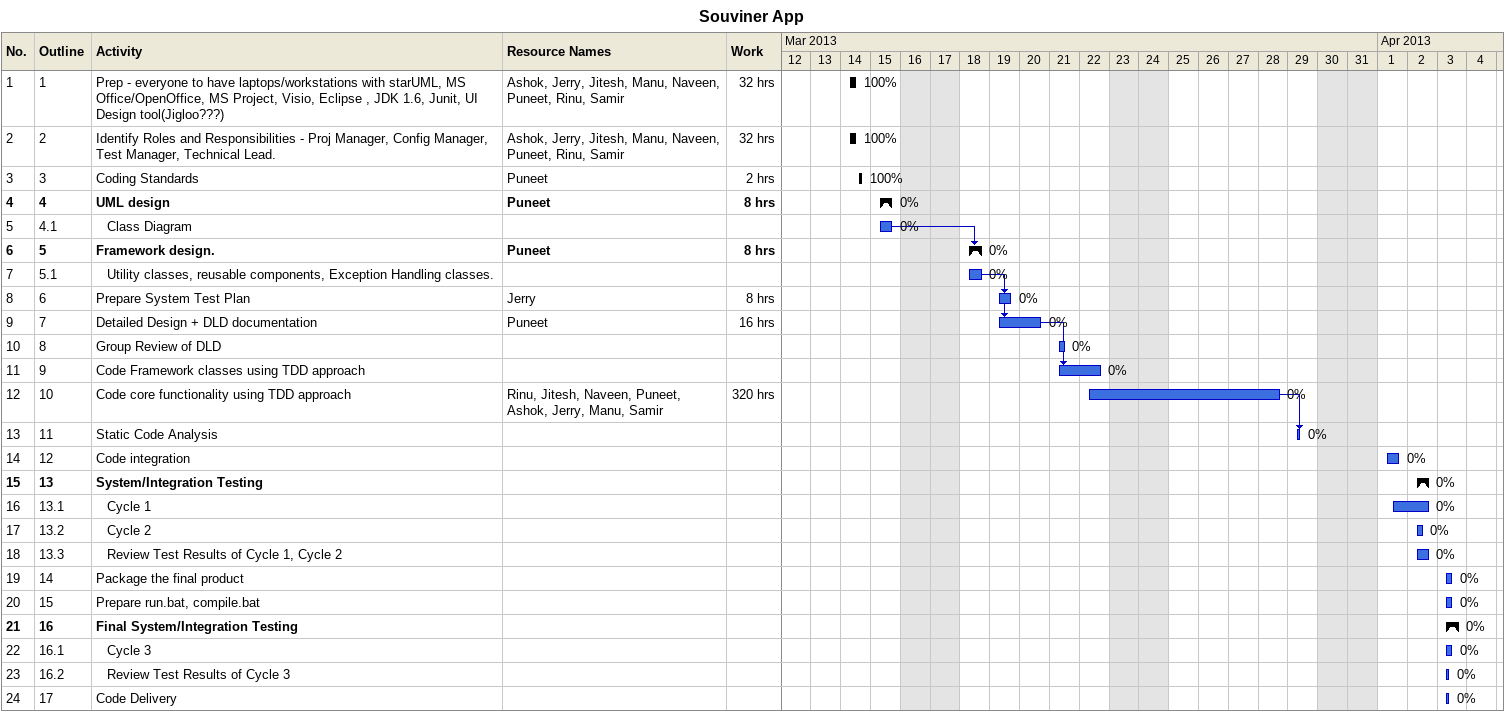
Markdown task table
Souviner App

| ID | WBS | Task | Start | Finish | Predecessors | Resources | % complete | Work (h) |
|---|---|---|---|---|---|---|---|---|
| 1 | 1 | Prep - everyone to have laptops/workstations with starUML, MS Office/OpenOffice, MS Project, Visio, Eclipse , JDK 1.6, Junit, UI Design tool(Jigloo???) | 2013-03-14 | 2013-03-14 |  | Ashok, Jerry, Jitesh, Manu, Naveen, Puneet, Rinu, Samir | 100 | 32 |
| 2 | 2 | Identify Roles and Responsibilities - Proj Manager, Config Manager, Test Manager, Technical Lead. | 2013-03-14 | 2013-03-14 |  | Ashok, Jerry, Jitesh, Manu, Naveen, Puneet, Rinu, Samir | 100 | 32 |
| 3 | 3 | Coding Standards | 2013-03-14 | 2013-03-14 |  | Puneet | 100 | 2 |
| 4 | 4 | **UML design** | 2013-03-15 | 2013-03-15 |  | Puneet | 0 | 8 |
| 5 | 4.1 | Class Diagram | 2013-03-15 | 2013-03-15 |  |  | 0 |  |
| 6 | 5 | **Framework design.** | 2013-03-18 | 2013-03-18 | 5 | Puneet | 0 | 8 |
| 7 | 5.1 | Utility classes, reusable components, Exception Handling classes. | 2013-03-18 | 2013-03-18 |  |  | 0 |  |
| 8 | 6 | Prepare System Test Plan | 2013-03-19 | 2013-03-19 | 7 | Jerry | 0 | 8 |
| 9 | 7 | Detailed Design + DLD documentation | 2013-03-19 | 2013-03-20 | 7 | Puneet | 0 | 16 |
| 10 | 8 | Group Review of DLD | 2013-03-21 | 2013-03-21 |  |  | 0 |  |
| 11 | 9 | Code Framework classes using TDD approach | 2013-03-21 | 2013-03-22 | 9 |  | 0 |  |
| 12 | 10 | Code core functionality using TDD approach | 2013-03-22 | 2013-03-28 |  | Rinu, Jitesh, Naveen, Puneet, Ashok, Jerry, Manu, Samir | 0 | 320 |
| 13 | 11 | Static Code Analysis | 2013-03-29 | 2013-03-29 | 12 |  | 0 |  |
| 14 | 12 | Code integration | 2013-04-01 | 2013-04-01 |  |  | 0 |  |
| 15 | 13 | **System/Integration Testing** | 2013-04-02 | 2013-04-02 |  |  | 0 |  |
| 16 | 13.1 | Cycle 1 | 2013-04-01 | 2013-04-02 |  |  | 0 |  |
| 17 | 13.2 | Cycle 2 | 2013-04-02 | 2013-04-02 |  |  | 0 |  |
| 18 | 13.3 | Review Test Results of Cycle 1, Cycle 2 | 2013-04-02 | 2013-04-02 |  |  | 0 |  |
| 19 | 14 | Package the final product | 2013-04-03 | 2013-04-03 |  |  | 0 |  |
| 20 | 15 | Prepare run.bat, compile.bat | 2013-04-03 | 2013-04-03 |  |  | 0 |  |
| 21 | 16 | **Final System/Integration Testing** | 2013-04-03 | 2013-04-03 |  |  | 0 |  |
| 22 | 16.1 | Cycle 3 | 2013-04-03 | 2013-04-03 |  |  | 0 |  |
| 23 | 16.2 | Review Test Results of Cycle 3 | 2013-04-03 | 2013-04-03 |  |  | 0 |  |
| 24 | 17 | Code Delivery | 2013-04-03 | 2013-04-03 |  |  | 0 |  |
